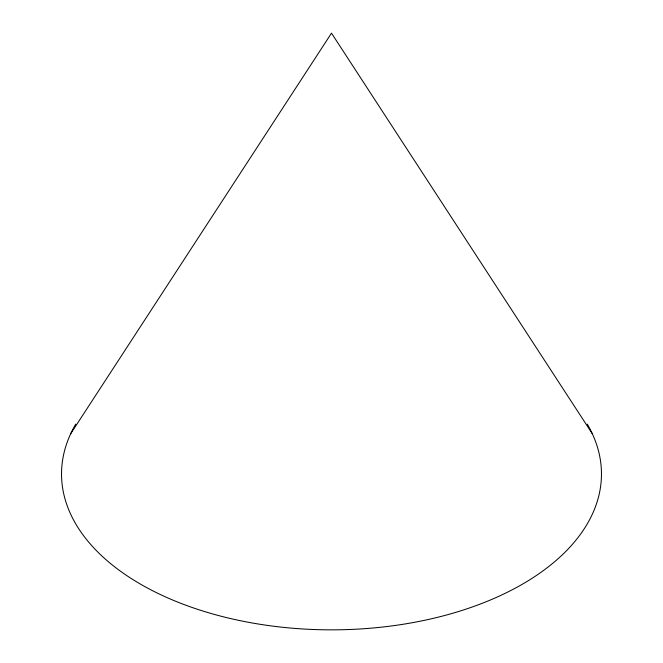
<?xml version="1.0" encoding="UTF-8"?>
<svg xmlns="http://www.w3.org/2000/svg" width="663" height="663" viewBox="0 0 663 663"><rect width="100%" height="100%" fill="white"/><g stroke="black" fill="none" stroke-linecap="round" stroke-linejoin="round"><path stroke-width="0.99" d="M70.742 433.652L331.5 33.15L592.258 433.652M587.285 424.146A269.957 155.855 0 0 1 331.5 629.85A269.957 155.855 0 0 1 75.715 424.146"/></g></svg>
